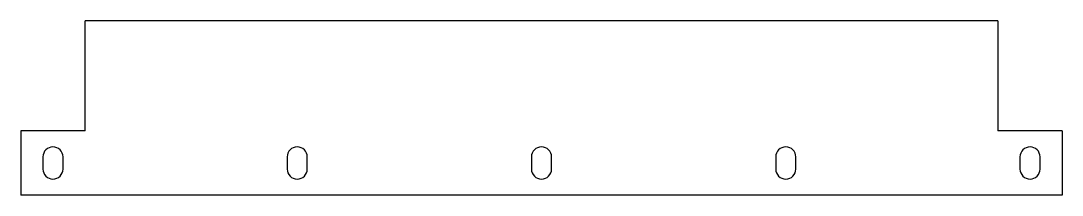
# Model space of a CAD drawing. Header units: inches. Extents: x 0 to 32.4, y -1.9 to 3.5.
import ezdxf

# ---------------------------------------------------------------- set-up
doc = ezdxf.new("R2010")
doc.units = ezdxf.units.IN
doc.header["$MEASUREMENT"] = 0

msp = doc.modelspace()

# ---------------------------------------------------------------- linework, layer by layer
at = {"color": 7, "linetype": 'Continuous', "lineweight": 25}
for p, q in [((2, 0.0829), (2, 3.5)), ((30.4, 3.5), (2, 3.5)), ((30.4, 3.5), (30.4, 0.0829)), ((0, 0.0829), (0, -1.9171)), ((2, 0.0829), (0, 0.0829)), ((32.4, 0.0829), (30.4, 0.0829)), ((32.4, 0.0829), (32.4, -1.9171)), ((0.6875, -0.7296), (0.6875, -1.1046)), ((1.3125, -1.1046), (1.3125, -0.7296)), ((8.2875, -0.7296), (8.2875, -1.1046)), ((8.9125, -1.1046), (8.9125, -0.7296)), ((15.8875, -0.7296), (15.8875, -1.1046)), ((16.5125, -1.1046), (16.5125, -0.7296)), ((23.4875, -0.7296), (23.4875, -1.1046)), ((24.1125, -1.1046), (24.1125, -0.7296)), ((31.0875, -0.7296), (31.0875, -1.1046)), ((31.7125, -1.1046), (31.7125, -0.7296)), ((32.4, -1.9171), (0, -1.9171))]:
    msp.add_line(p, q, dxfattribs=at)
for centre, start, end in [((1, -0.7296), 0, 180), ((8.6, -0.7296), 0, 180), ((16.2, -0.7296), 0, 180), ((23.8, -0.7296), 0, 180), ((31.4, -0.7296), 0, 180), ((1, -1.1046), 180, 0), ((8.6, -1.1046), 180, 0), ((16.2, -1.1046), 180, 0), ((23.8, -1.1046), 180, 0), ((31.4, -1.1046), 180, 0)]:
    msp.add_arc(centre, 0.3125, start, end, dxfattribs=at)

doc.saveas('drawing.dxf')
